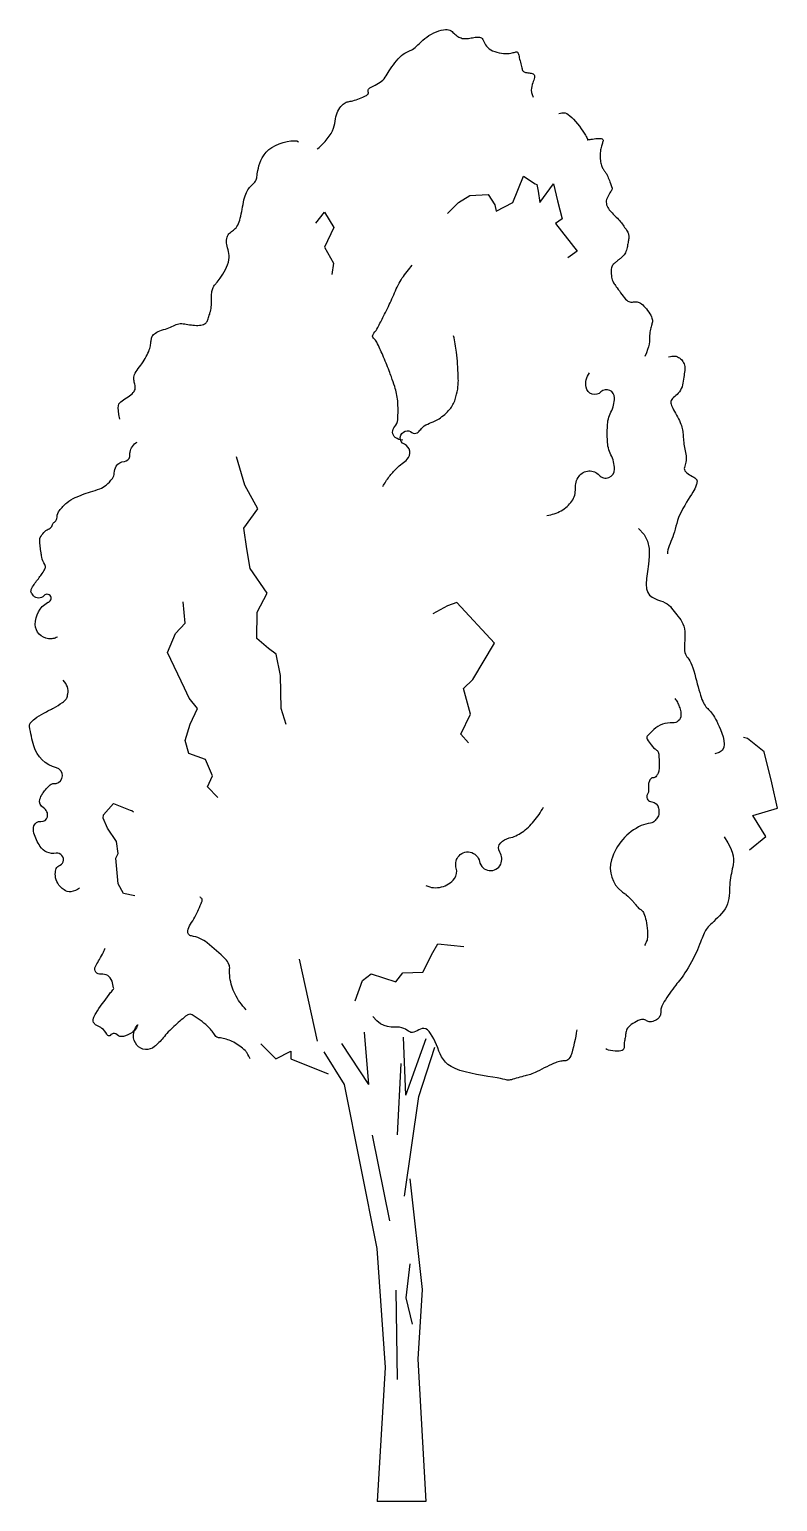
# Model space of a CAD drawing. Header units: metres. Extents: x -3.2 to 3.7, y 0 to 13.5.
import ezdxf

# ---------------------------------------------------------------- set-up
doc = ezdxf.new("R2010")
doc.units = ezdxf.units.M
doc.header["$LTSCALE"] = 0.2

msp = doc.modelspace()

# ---------------------------------------------------------------- linework, layer by layer
for p, q in [((-0.078, 3.821), (-0.325, 4.198)), ((-0.078, 3.821), (-0.118, 4.301)), ((0.263, 3.725), (0.24, 4.255)), ((0.263, 3.725), (0.447, 4.244)), ((0.381, 3.711), (0.528, 4.163)), ((-0.048, 3.356), (0.113, 2.572)), ((0.297, 2.179), (0.263, 1.868)), ((0.171, 1.937), (0.182, 1.119)), ((0.263, 1.868), (0.321, 1.626)), ((0.445, 0), (0, 0))]:
    msp.add_line(p, q)
for points in [[(-0.55, 12.392), (-0.544, 12.397), (-0.533, 12.407), (-0.517, 12.422), (-0.499, 12.441), (-0.479, 12.463), (-0.459, 12.486), (-0.44, 12.511), (-0.423, 12.536), (-0.411, 12.56), (-0.402, 12.583), (-0.395, 12.606), (-0.39, 12.627), (-0.386, 12.648), (-0.383, 12.668), (-0.38, 12.687), (-0.375, 12.706), (-0.369, 12.723), (-0.362, 12.74), (-0.353, 12.755), (-0.344, 12.769), (-0.334, 12.782), (-0.324, 12.793), (-0.314, 12.803), (-0.304, 12.81), (-0.294, 12.816), (-0.285, 12.821), (-0.276, 12.824), (-0.267, 12.826), (-0.257, 12.828), (-0.247, 12.83), (-0.235, 12.832), (-0.223, 12.835), (-0.209, 12.839), (-0.194, 12.844), (-0.179, 12.85), (-0.163, 12.856), (-0.148, 12.862), (-0.133, 12.868), (-0.12, 12.874), (-0.109, 12.879), (-0.1, 12.884), (-0.093, 12.889), (-0.088, 12.893), (-0.084, 12.896), (-0.082, 12.9), (-0.081, 12.903), (-0.08, 12.907), (-0.081, 12.911), (-0.082, 12.915), (-0.082, 12.92), (-0.083, 12.924), (-0.083, 12.93), (-0.082, 12.935), (-0.079, 12.941), (-0.074, 12.946), (-0.067, 12.952), (-0.057, 12.958), (-0.045, 12.965), (-0.032, 12.971), (-0.018, 12.979), (-0.003, 12.986), (0.012, 12.995), (0.027, 13.004), (0.04, 13.014), (0.052, 13.025), (0.063, 13.037), (0.072, 13.05), (0.081, 13.063), (0.09, 13.078), (0.1, 13.094), (0.11, 13.11), (0.121, 13.128), (0.134, 13.146), (0.148, 13.164), (0.162, 13.183), (0.177, 13.201), (0.193, 13.218), (0.208, 13.234), (0.223, 13.249), (0.238, 13.261), (0.252, 13.27), (0.265, 13.278), (0.277, 13.284), (0.289, 13.29), (0.301, 13.295), (0.312, 13.3), (0.323, 13.306), (0.335, 13.314), (0.347, 13.323), (0.359, 13.334), (0.372, 13.347), (0.386, 13.361), (0.401, 13.375), (0.417, 13.389), (0.435, 13.404), (0.454, 13.418), (0.474, 13.432), (0.496, 13.444), (0.519, 13.456), (0.542, 13.466), (0.564, 13.475), (0.586, 13.482), (0.606, 13.486), (0.624, 13.488), (0.64, 13.488), (0.654, 13.486), (0.665, 13.481), (0.676, 13.476), (0.685, 13.469), (0.694, 13.461), (0.702, 13.453), (0.711, 13.445), (0.719, 13.438), (0.728, 13.431), (0.738, 13.424), (0.747, 13.419), (0.758, 13.414), (0.768, 13.41), (0.779, 13.406), (0.79, 13.404), (0.802, 13.404), (0.813, 13.404), (0.825, 13.405), (0.837, 13.406), (0.849, 13.408), (0.862, 13.41), (0.873, 13.413), (0.885, 13.415), (0.897, 13.417), (0.908, 13.419), (0.918, 13.419), (0.928, 13.419), (0.938, 13.418), (0.947, 13.415), (0.955, 13.41), (0.962, 13.404), (0.968, 13.395), (0.974, 13.385), (0.98, 13.373), (0.986, 13.361), (0.993, 13.348), (1.002, 13.335), (1.012, 13.323), (1.025, 13.311), (1.04, 13.301), (1.057, 13.292), (1.076, 13.285), (1.096, 13.279), (1.117, 13.274), (1.138, 13.27), (1.158, 13.268), (1.176, 13.267), (1.194, 13.267), (1.209, 13.269), (1.223, 13.271), (1.236, 13.273), (1.247, 13.276), (1.256, 13.278), (1.264, 13.281), (1.271, 13.282), (1.276, 13.283), (1.28, 13.283), (1.284, 13.281), (1.287, 13.278), (1.289, 13.274), (1.291, 13.268), (1.293, 13.261), (1.296, 13.252), (1.299, 13.241), (1.302, 13.229), (1.305, 13.216), (1.309, 13.202), (1.312, 13.188), (1.316, 13.174), (1.319, 13.161), (1.322, 13.149), (1.325, 13.138), (1.327, 13.128), (1.329, 13.12), (1.332, 13.113), (1.335, 13.108), (1.34, 13.103), (1.345, 13.099), (1.352, 13.096), (1.36, 13.094), (1.37, 13.093), (1.38, 13.092), (1.391, 13.091), (1.402, 13.089), (1.412, 13.088), (1.421, 13.085), (1.428, 13.082), (1.434, 13.077), (1.438, 13.071), (1.44, 13.065), (1.441, 13.056), (1.44, 13.047), (1.438, 13.037), (1.435, 13.025), (1.43, 13.012), (1.425, 12.998), (1.42, 12.983), (1.416, 12.967), (1.413, 12.95), (1.412, 12.932), (1.414, 12.912), (1.419, 12.891), (1.429, 12.869)], [(1.665, 12.717), (1.679, 12.722), (1.693, 12.725), (1.707, 12.725), (1.721, 12.723), (1.736, 12.718), (1.75, 12.709), (1.766, 12.698), (1.782, 12.683), (1.799, 12.665), (1.817, 12.645), (1.834, 12.623), (1.852, 12.601), (1.868, 12.579), (1.883, 12.557), (1.896, 12.538), (1.907, 12.521), (1.916, 12.508), (1.921, 12.498), (1.925, 12.49), (1.927, 12.485), (1.928, 12.482), (1.927, 12.48), (1.927, 12.479), (1.926, 12.478), (1.925, 12.478), (1.925, 12.478), (1.925, 12.478), (1.927, 12.478), (1.93, 12.479), (1.934, 12.479), (1.941, 12.48), (1.95, 12.481), (1.961, 12.483), (1.974, 12.484), (1.988, 12.486), (2.002, 12.488), (2.017, 12.489), (2.03, 12.489), (2.042, 12.489), (2.053, 12.488), (2.06, 12.486), (2.065, 12.483), (2.068, 12.479), (2.069, 12.474), (2.069, 12.468), (2.068, 12.462), (2.065, 12.454), (2.063, 12.446), (2.06, 12.437), (2.057, 12.428), (2.054, 12.418), (2.052, 12.407), (2.049, 12.396), (2.047, 12.384), (2.045, 12.371), (2.044, 12.358), (2.043, 12.344), (2.043, 12.331), (2.043, 12.317), (2.044, 12.303), (2.045, 12.289), (2.046, 12.276), (2.049, 12.264), (2.051, 12.253), (2.054, 12.242), (2.058, 12.233), (2.061, 12.225), (2.065, 12.218), (2.069, 12.211), (2.073, 12.205), (2.076, 12.2), (2.08, 12.195), (2.083, 12.191), (2.086, 12.187), (2.089, 12.183), (2.092, 12.179), (2.096, 12.174), (2.099, 12.168), (2.103, 12.161), (2.107, 12.152), (2.112, 12.141), (2.117, 12.13), (2.122, 12.117), (2.127, 12.104), (2.132, 12.091), (2.137, 12.078), (2.142, 12.067), (2.145, 12.057), (2.148, 12.048), (2.151, 12.041), (2.152, 12.036), (2.152, 12.031), (2.152, 12.026), (2.15, 12.02), (2.147, 12.015), (2.143, 12.008), (2.138, 11.999), (2.131, 11.99), (2.125, 11.979), (2.118, 11.967), (2.112, 11.955), (2.106, 11.942), (2.102, 11.93), (2.099, 11.917), (2.098, 11.905), (2.1, 11.893), (2.102, 11.881), (2.107, 11.869), (2.112, 11.858), (2.119, 11.847), (2.126, 11.837), (2.134, 11.827), (2.143, 11.817), (2.152, 11.807), (2.162, 11.797), (2.171, 11.787), (2.181, 11.778), (2.191, 11.768), (2.201, 11.758), (2.21, 11.748), (2.219, 11.738), (2.228, 11.727), (2.237, 11.717), (2.245, 11.706), (2.253, 11.696), (2.26, 11.685), (2.267, 11.675), (2.274, 11.666), (2.28, 11.657), (2.285, 11.648), (2.29, 11.639), (2.295, 11.631), (2.298, 11.623), (2.301, 11.615), (2.304, 11.608), (2.305, 11.601), (2.306, 11.594), (2.306, 11.587), (2.306, 11.579), (2.305, 11.572), (2.303, 11.564), (2.302, 11.555), (2.3, 11.546), (2.298, 11.536), (2.296, 11.525), (2.294, 11.514), (2.292, 11.501), (2.29, 11.489), (2.287, 11.477), (2.283, 11.465), (2.279, 11.453), (2.275, 11.442), (2.269, 11.432), (2.263, 11.424), (2.256, 11.416), (2.249, 11.408), (2.242, 11.402), (2.235, 11.396), (2.229, 11.391), (2.223, 11.386), (2.217, 11.381), (2.212, 11.377), (2.208, 11.373), (2.203, 11.37), (2.199, 11.366), (2.195, 11.362), (2.19, 11.359), (2.186, 11.355), (2.18, 11.351), (2.175, 11.347), (2.169, 11.342), (2.163, 11.337), (2.158, 11.33), (2.153, 11.323), (2.149, 11.314), (2.146, 11.303), (2.144, 11.291), (2.143, 11.277), (2.143, 11.263), (2.144, 11.248), (2.146, 11.233), (2.148, 11.219), (2.151, 11.206), (2.154, 11.194), (2.158, 11.183), (2.162, 11.174), (2.166, 11.166), (2.171, 11.158), (2.177, 11.15), (2.184, 11.141), (2.191, 11.131), (2.2, 11.12), (2.209, 11.107), (2.219, 11.092), (2.23, 11.076), (2.241, 11.06), (2.253, 11.045), (2.264, 11.031), (2.275, 11.018), (2.286, 11.008), (2.296, 11), (2.305, 10.995), (2.314, 10.992), (2.323, 10.99), (2.332, 10.99), (2.34, 10.991), (2.348, 10.992), (2.357, 10.993), (2.365, 10.993), (2.374, 10.993), (2.383, 10.992), (2.392, 10.989), (2.401, 10.986), (2.411, 10.981), (2.422, 10.974), (2.433, 10.965), (2.444, 10.954), (2.455, 10.941), (2.467, 10.927), (2.478, 10.912), (2.488, 10.897), (2.498, 10.883), (2.506, 10.869), (2.512, 10.856), (2.517, 10.844), (2.52, 10.834), (2.522, 10.825), (2.522, 10.816), (2.521, 10.808), (2.52, 10.801), (2.517, 10.792), (2.515, 10.784), (2.512, 10.775), (2.509, 10.764), (2.506, 10.753), (2.503, 10.741), (2.501, 10.728), (2.498, 10.715), (2.497, 10.7), (2.496, 10.684), (2.495, 10.667), (2.495, 10.648), (2.494, 10.628), (2.491, 10.606), (2.486, 10.581), (2.478, 10.555), (2.467, 10.525), (2.451, 10.492)], [(-2.358, 9.917), (-2.367, 9.96), (-2.372, 9.995), (-2.374, 10.021), (-2.372, 10.041), (-2.367, 10.057), (-2.36, 10.068), (-2.35, 10.077), (-2.339, 10.086), (-2.326, 10.094), (-2.313, 10.103), (-2.299, 10.113), (-2.284, 10.122), (-2.27, 10.132), (-2.257, 10.141), (-2.246, 10.151), (-2.236, 10.161), (-2.229, 10.17), (-2.224, 10.18), (-2.22, 10.189), (-2.219, 10.199), (-2.218, 10.208), (-2.219, 10.218), (-2.22, 10.227), (-2.222, 10.237), (-2.225, 10.247), (-2.227, 10.258), (-2.229, 10.268), (-2.231, 10.279), (-2.231, 10.291), (-2.23, 10.302), (-2.228, 10.314), (-2.224, 10.327), (-2.218, 10.34), (-2.21, 10.353), (-2.201, 10.367), (-2.191, 10.381), (-2.18, 10.396), (-2.168, 10.411), (-2.157, 10.426), (-2.146, 10.442), (-2.135, 10.458), (-2.126, 10.474), (-2.117, 10.491), (-2.109, 10.507), (-2.102, 10.523), (-2.095, 10.538), (-2.09, 10.553), (-2.085, 10.566), (-2.082, 10.578), (-2.079, 10.59), (-2.077, 10.6), (-2.076, 10.61), (-2.075, 10.619), (-2.074, 10.627), (-2.073, 10.636), (-2.072, 10.644), (-2.07, 10.652), (-2.069, 10.661), (-2.066, 10.669), (-2.062, 10.677), (-2.057, 10.685), (-2.051, 10.693), (-2.043, 10.7), (-2.033, 10.707), (-2.021, 10.714), (-2.007, 10.72), (-1.992, 10.726), (-1.976, 10.732), (-1.959, 10.738), (-1.942, 10.743), (-1.926, 10.749), (-1.91, 10.755), (-1.895, 10.761), (-1.882, 10.767), (-1.868, 10.773), (-1.856, 10.779), (-1.843, 10.784), (-1.831, 10.788), (-1.818, 10.791), (-1.806, 10.793), (-1.792, 10.793), (-1.778, 10.792), (-1.764, 10.791), (-1.75, 10.788), (-1.735, 10.786), (-1.72, 10.783), (-1.704, 10.781), (-1.689, 10.779), (-1.674, 10.778), (-1.658, 10.777), (-1.643, 10.777), (-1.629, 10.778), (-1.616, 10.78), (-1.604, 10.783), (-1.593, 10.786), (-1.583, 10.79), (-1.575, 10.795), (-1.569, 10.8), (-1.564, 10.806), (-1.56, 10.813), (-1.557, 10.821), (-1.554, 10.829), (-1.551, 10.838), (-1.548, 10.848), (-1.544, 10.858), (-1.54, 10.869), (-1.536, 10.88), (-1.533, 10.893), (-1.529, 10.905), (-1.526, 10.919), (-1.523, 10.933), (-1.521, 10.947), (-1.519, 10.962), (-1.518, 10.977), (-1.518, 10.992), (-1.518, 11.007), (-1.518, 11.022), (-1.518, 11.037), (-1.518, 11.051), (-1.518, 11.064), (-1.517, 11.076), (-1.516, 11.087), (-1.514, 11.097), (-1.511, 11.106), (-1.508, 11.115), (-1.505, 11.123), (-1.501, 11.13), (-1.497, 11.137), (-1.492, 11.144), (-1.487, 11.15), (-1.481, 11.157), (-1.475, 11.165), (-1.467, 11.174), (-1.459, 11.184), (-1.45, 11.196), (-1.44, 11.21), (-1.428, 11.227), (-1.416, 11.246), (-1.404, 11.267), (-1.392, 11.288), (-1.381, 11.311), (-1.372, 11.333), (-1.364, 11.356), (-1.36, 11.377), (-1.357, 11.398), (-1.358, 11.417), (-1.36, 11.436), (-1.364, 11.453), (-1.368, 11.47), (-1.373, 11.486), (-1.377, 11.502), (-1.38, 11.517), (-1.382, 11.531), (-1.383, 11.546), (-1.382, 11.559), (-1.38, 11.572), (-1.376, 11.584), (-1.372, 11.595), (-1.366, 11.606), (-1.36, 11.615), (-1.353, 11.622), (-1.345, 11.629), (-1.337, 11.636), (-1.328, 11.642), (-1.319, 11.648), (-1.311, 11.655), (-1.302, 11.663), (-1.294, 11.672), (-1.286, 11.683), (-1.279, 11.695), (-1.273, 11.709), (-1.267, 11.725), (-1.261, 11.741), (-1.256, 11.759), (-1.251, 11.778), (-1.246, 11.798), (-1.242, 11.819), (-1.238, 11.84), (-1.234, 11.862), (-1.23, 11.884), (-1.226, 11.906), (-1.222, 11.926), (-1.217, 11.946), (-1.212, 11.964), (-1.206, 11.98), (-1.199, 11.995), (-1.192, 12.008), (-1.185, 12.02), (-1.177, 12.031), (-1.17, 12.04), (-1.162, 12.049), (-1.154, 12.057), (-1.147, 12.064), (-1.14, 12.071), (-1.133, 12.077), (-1.127, 12.084), (-1.121, 12.09), (-1.116, 12.097), (-1.112, 12.104), (-1.109, 12.111), (-1.106, 12.119), (-1.104, 12.129), (-1.103, 12.139), (-1.102, 12.151), (-1.1, 12.164), (-1.098, 12.18), (-1.094, 12.197), (-1.09, 12.217), (-1.084, 12.239), (-1.076, 12.263), (-1.066, 12.288), (-1.054, 12.313), (-1.038, 12.339), (-1.018, 12.363), (-0.995, 12.387), (-0.967, 12.408), (-0.934, 12.426), (-0.899, 12.441), (-0.862, 12.453), (-0.826, 12.462), (-0.792, 12.468), (-0.762, 12.469), (-0.738, 12.467), (-0.721, 12.46)], [(2.669, 10.49), (2.686, 10.492), (2.701, 10.494), (2.713, 10.495), (2.723, 10.496), (2.731, 10.495), (2.739, 10.494), (2.746, 10.492), (2.753, 10.488), (2.761, 10.484), (2.77, 10.478), (2.778, 10.471), (2.787, 10.463), (2.795, 10.454), (2.802, 10.445), (2.808, 10.435), (2.813, 10.424), (2.816, 10.413), (2.818, 10.401), (2.819, 10.389), (2.819, 10.377), (2.818, 10.363), (2.816, 10.349), (2.814, 10.334), (2.812, 10.318), (2.81, 10.301), (2.808, 10.284), (2.805, 10.266), (2.802, 10.248), (2.798, 10.231), (2.793, 10.214), (2.786, 10.198), (2.779, 10.182), (2.77, 10.169), (2.759, 10.156), (2.748, 10.145), (2.737, 10.134), (2.726, 10.124), (2.716, 10.115), (2.707, 10.107), (2.7, 10.098), (2.694, 10.09), (2.691, 10.082), (2.69, 10.073), (2.691, 10.064), (2.693, 10.054), (2.697, 10.044), (2.702, 10.032), (2.708, 10.019), (2.716, 10.004), (2.725, 9.989), (2.734, 9.972), (2.743, 9.955), (2.752, 9.938), (2.761, 9.921), (2.77, 9.904), (2.777, 9.888), (2.783, 9.873), (2.788, 9.859), (2.792, 9.845), (2.795, 9.832), (2.798, 9.819), (2.8, 9.806), (2.801, 9.793), (2.803, 9.78), (2.804, 9.766), (2.805, 9.751), (2.806, 9.736), (2.808, 9.721), (2.809, 9.705), (2.811, 9.689), (2.813, 9.674), (2.816, 9.658), (2.819, 9.642), (2.822, 9.626), (2.825, 9.611), (2.827, 9.596), (2.83, 9.581), (2.831, 9.566), (2.831, 9.552), (2.83, 9.538), (2.828, 9.525), (2.825, 9.512), (2.821, 9.5), (2.818, 9.488), (2.815, 9.476), (2.814, 9.465), (2.816, 9.455), (2.82, 9.445), (2.827, 9.435), (2.837, 9.426), (2.849, 9.417), (2.862, 9.408), (2.875, 9.4), (2.888, 9.393), (2.9, 9.386), (2.91, 9.379), (2.918, 9.373), (2.924, 9.367), (2.928, 9.361), (2.93, 9.356), (2.931, 9.351), (2.931, 9.345), (2.93, 9.34), (2.929, 9.334), (2.928, 9.328), (2.926, 9.321), (2.924, 9.313), (2.92, 9.304), (2.916, 9.293), (2.91, 9.28), (2.902, 9.265), (2.892, 9.248), (2.879, 9.228), (2.865, 9.206), (2.85, 9.181), (2.834, 9.156), (2.818, 9.128), (2.802, 9.1), (2.787, 9.072), (2.774, 9.044), (2.762, 9.016), (2.752, 8.989), (2.744, 8.962), (2.736, 8.936), (2.729, 8.911), (2.723, 8.886), (2.716, 8.862), (2.708, 8.839), (2.7, 8.818), (2.692, 8.797), (2.683, 8.777), (2.675, 8.757), (2.669, 8.738), (2.664, 8.72), (2.661, 8.701), (2.661, 8.683)], [(2.395, 8.917), (2.446, 8.862), (2.477, 8.799), (2.491, 8.731), (2.493, 8.66), (2.487, 8.589), (2.477, 8.521), (2.468, 8.459), (2.463, 8.405), (2.467, 8.363), (2.479, 8.33), (2.496, 8.305), (2.518, 8.286), (2.543, 8.273), (2.569, 8.263), (2.595, 8.254), (2.618, 8.246), (2.639, 8.236), (2.657, 8.225), (2.672, 8.213), (2.686, 8.2), (2.698, 8.186), (2.71, 8.171), (2.721, 8.156), (2.732, 8.141), (2.744, 8.126), (2.756, 8.111), (2.769, 8.095), (2.781, 8.078), (2.792, 8.06), (2.801, 8.041), (2.809, 8.02), (2.815, 7.997), (2.818, 7.972), (2.82, 7.945), (2.82, 7.918), (2.819, 7.89), (2.817, 7.864), (2.816, 7.838), (2.816, 7.815), (2.817, 7.795), (2.82, 7.779), (2.825, 7.765), (2.831, 7.753), (2.838, 7.741), (2.847, 7.73), (2.855, 7.717), (2.865, 7.703), (2.874, 7.685), (2.883, 7.664), (2.892, 7.639), (2.901, 7.611), (2.909, 7.582), (2.917, 7.552), (2.925, 7.522), (2.933, 7.492), (2.941, 7.464), (2.948, 7.437), (2.955, 7.412), (2.962, 7.39), (2.969, 7.369), (2.976, 7.35), (2.983, 7.333), (2.99, 7.318), (2.997, 7.305), (3.005, 7.293), (3.012, 7.283), (3.021, 7.273), (3.029, 7.265), (3.037, 7.256), (3.046, 7.247), (3.055, 7.238), (3.064, 7.227), (3.073, 7.216), (3.082, 7.202), (3.091, 7.187), (3.101, 7.17), (3.111, 7.15), (3.122, 7.127), (3.133, 7.102), (3.146, 7.073), (3.158, 7.041), (3.169, 7.007), (3.177, 6.972), (3.18, 6.939), (3.175, 6.909), (3.16, 6.883), (3.134, 6.863), (3.094, 6.851)], [(3.18, 6.092), (3.213, 6.037), (3.236, 5.99), (3.252, 5.95), (3.261, 5.916), (3.265, 5.886), (3.265, 5.861), (3.262, 5.838), (3.258, 5.817), (3.254, 5.796), (3.25, 5.776), (3.245, 5.756), (3.241, 5.736), (3.238, 5.715), (3.235, 5.694), (3.232, 5.673), (3.23, 5.65), (3.229, 5.627), (3.228, 5.603), (3.227, 5.578), (3.225, 5.552), (3.222, 5.527), (3.217, 5.502), (3.21, 5.477), (3.2, 5.453), (3.188, 5.43), (3.173, 5.408), (3.156, 5.387), (3.138, 5.367), (3.119, 5.349), (3.101, 5.332), (3.084, 5.316), (3.068, 5.301), (3.054, 5.288), (3.042, 5.276), (3.032, 5.265), (3.023, 5.254), (3.015, 5.243), (3.008, 5.232), (3.002, 5.22), (2.995, 5.208), (2.989, 5.194), (2.983, 5.178), (2.977, 5.162), (2.97, 5.144), (2.963, 5.124), (2.954, 5.103), (2.945, 5.08), (2.934, 5.055), (2.922, 5.029), (2.908, 5.001), (2.894, 4.973), (2.879, 4.945), (2.864, 4.918), (2.849, 4.891), (2.834, 4.866), (2.82, 4.844), (2.807, 4.823), (2.795, 4.806), (2.782, 4.79), (2.771, 4.775), (2.759, 4.76), (2.747, 4.746), (2.735, 4.73), (2.722, 4.714), (2.708, 4.696), (2.694, 4.677), (2.68, 4.657), (2.666, 4.637), (2.653, 4.617), (2.641, 4.598), (2.63, 4.581), (2.621, 4.565), (2.614, 4.551), (2.608, 4.54), (2.605, 4.53), (2.602, 4.521), (2.6, 4.513), (2.599, 4.506), (2.599, 4.499), (2.599, 4.492), (2.598, 4.484), (2.598, 4.476), (2.596, 4.468), (2.595, 4.46), (2.592, 4.452), (2.588, 4.444), (2.583, 4.436), (2.576, 4.428), (2.568, 4.421), (2.558, 4.414), (2.548, 4.409), (2.537, 4.404), (2.525, 4.4), (2.514, 4.397), (2.503, 4.396), (2.493, 4.396), (2.484, 4.399), (2.476, 4.402), (2.469, 4.406), (2.461, 4.41), (2.453, 4.414), (2.444, 4.416), (2.433, 4.417), (2.421, 4.416), (2.408, 4.413), (2.392, 4.407), (2.376, 4.399), (2.36, 4.39), (2.343, 4.38), (2.328, 4.37), (2.315, 4.359), (2.303, 4.348), (2.294, 4.337), (2.288, 4.327), (2.283, 4.318), (2.28, 4.308), (2.278, 4.299), (2.277, 4.29), (2.276, 4.28), (2.275, 4.27), (2.274, 4.26), (2.272, 4.25), (2.27, 4.239), (2.268, 4.228), (2.266, 4.217), (2.264, 4.207), (2.263, 4.196), (2.262, 4.186), (2.262, 4.176), (2.263, 4.167), (2.262, 4.158), (2.261, 4.151), (2.258, 4.144), (2.253, 4.138), (2.245, 4.133), (2.233, 4.129), (2.218, 4.127), (2.199, 4.127), (2.179, 4.127), (2.158, 4.129), (2.138, 4.132), (2.12, 4.137), (2.105, 4.142), (2.094, 4.149)], [(1.828, 4.321), (1.827, 4.311), (1.824, 4.291), (1.819, 4.265), (1.813, 4.234), (1.806, 4.201), (1.799, 4.167), (1.79, 4.135), (1.782, 4.108), (1.773, 4.085), (1.764, 4.068), (1.755, 4.056), (1.745, 4.048), (1.736, 4.042), (1.727, 4.039), (1.718, 4.038), (1.709, 4.037), (1.7, 4.037), (1.691, 4.036), (1.681, 4.035), (1.671, 4.033), (1.659, 4.03), (1.647, 4.027), (1.632, 4.021), (1.615, 4.014), (1.596, 4.006), (1.576, 3.995), (1.554, 3.984), (1.531, 3.973), (1.509, 3.961), (1.487, 3.95), (1.466, 3.94), (1.448, 3.931), (1.431, 3.924), (1.416, 3.918), (1.403, 3.913), (1.391, 3.91), (1.379, 3.907), (1.366, 3.904), (1.354, 3.901), (1.34, 3.897), (1.325, 3.893), (1.308, 3.888), (1.291, 3.883), (1.274, 3.878), (1.258, 3.873), (1.243, 3.869), (1.229, 3.865), (1.217, 3.863), (1.208, 3.861), (1.2, 3.861), (1.192, 3.862), (1.182, 3.864), (1.17, 3.867), (1.152, 3.871), (1.129, 3.876), (1.098, 3.882), (1.059, 3.888), (1.014, 3.895), (0.963, 3.904), (0.91, 3.913), (0.857, 3.925), (0.805, 3.937), (0.756, 3.951), (0.713, 3.968), (0.677, 3.986), (0.648, 4.006), (0.625, 4.027), (0.606, 4.051), (0.59, 4.075), (0.577, 4.101), (0.565, 4.128), (0.554, 4.156), (0.542, 4.184), (0.53, 4.213), (0.517, 4.24), (0.503, 4.265), (0.489, 4.288), (0.475, 4.307), (0.46, 4.322), (0.444, 4.331), (0.428, 4.335), (0.413, 4.334), (0.397, 4.329), (0.381, 4.322), (0.365, 4.314), (0.35, 4.306), (0.336, 4.3), (0.322, 4.297), (0.309, 4.298), (0.297, 4.303), (0.285, 4.31), (0.272, 4.318), (0.258, 4.327), (0.242, 4.335), (0.224, 4.342), (0.204, 4.346), (0.18, 4.347), (0.154, 4.347), (0.126, 4.348), (0.095, 4.352), (0.063, 4.362), (0.029, 4.378), (-0.005, 4.405), (-0.04, 4.444)]]:
    msp.add_lwpolyline(points)
at = {"flags": 128}
for points in [[(0.644, 11.801), (0.745, 11.904), (0.848, 11.968), (1.016, 11.977), (1.079, 11.881), (1.089, 11.824), (1.242, 11.904), (1.339, 12.145), (1.446, 12.073), (1.462, 12.067), (1.476, 12.007), (1.489, 11.903), (1.616, 12.073), (1.652, 11.917), (1.694, 11.753), (1.635, 11.711), (1.832, 11.457), (1.748, 11.397)], [(-0.563, 11.712), (-0.483, 11.813), (-0.399, 11.674), (-0.485, 11.495), (-0.402, 11.346), (-0.416, 11.243)], [(-0.835, 7.119), (-0.882, 7.265), (-0.886, 7.568), (-0.928, 7.764), (-0.997, 7.815), (-1.103, 7.909), (-1.102, 8.15), (-1.009, 8.323), (-1.166, 8.548), (-1.194, 8.729), (-1.223, 8.92), (-1.094, 9.095), (-1.213, 9.313), (-1.289, 9.573)], [(-1.461, 6.451), (-1.557, 6.549), (-1.509, 6.648), (-1.573, 6.798), (-1.726, 6.854), (-1.76, 6.973), (-1.715, 7.123), (-1.647, 7.265), (-1.723, 7.362), (-1.766, 7.453), (-1.922, 7.781), (-1.85, 7.955), (-1.76, 8.048), (-1.779, 8.243)], [(0.835, 6.952), (0.766, 7.032), (0.853, 7.215), (0.789, 7.451), (0.876, 7.531), (1.075, 7.865), (0.73, 8.238), (0.643, 8.206), (0.509, 8.135)], [(3.411, 5.971), (3.562, 6.095), (3.443, 6.285), (3.669, 6.353), (3.616, 6.585), (3.546, 6.869), (3.393, 6.992), (3.356, 7.002)], [(-2.221, 5.549), (-2.326, 5.57), (-2.376, 5.66), (-2.396, 5.894), (-2.374, 5.937), (-2.391, 6.047), (-2.473, 6.17), (-2.511, 6.262), (-2.509, 6.292), (-2.417, 6.396), (-2.265, 6.334), (-2.249, 6.332), (-2.235, 6.319)], [(-0.203, 4.589), (-0.136, 4.773), (-0.057, 4.835), (0.169, 4.763), (0.233, 4.843), (0.417, 4.85), (0.509, 5.032), (0.556, 5.111), (0.793, 5.087)], [(-0.549, 4.218), (-0.712, 4.969)], [(-1.067, 4.195), (-0.93, 4.058), (-0.793, 4.127), (-0.793, 4.058), (-0.449, 3.92)], [(-0.491, 4.121), (-0.303, 3.821), (-0.003, 2.319), (0.072, 1.229), (0, 0)], [(0.185, 3.361), (0.218, 4.013)], [(0.25, 2.798), (0.381, 3.711)], [(0.298, 2.957), (0.411, 1.943), (0.373, 1.304), (0.445, 0)]]:
    msp.add_lwpolyline(points, dxfattribs=at)
for points in [[(0.235, 9.726, -0.158777), (0.165, 9.75, -0.233308), (0.141, 9.797, -0.182007), (0.161, 9.85, 0.155816), (0.187, 9.912, 0.045058), (0.187, 10.085, 0.058787), (0.16, 10.216, 0.004222), (0.129, 10.304, 0.006596), (0.109, 10.36, 0.009627), (0.05, 10.503, 0.01133), (-0.004, 10.623, 0.125022), (-0.034, 10.659, -0.287204), (-0.043, 10.679, -0.13455), (-0.031, 10.704, 0.057474), (0.005, 10.757, 0.001656), (0.058, 10.861, 0.0025), (0.093, 10.931, 0.011837), (0.127, 11.003, -0.006032), (0.191, 11.146, -0.046726), (0.229, 11.211, -0.023647), (0.321, 11.328)], [(0.05, 9.3, -0.032546), (0.11, 9.391, -0.03526), (0.176, 9.466, -0.036525), (0.228, 9.51, 0.039269), (0.275, 9.551, 0.524816), (0.249, 9.687, -0.70157), (0.257, 9.808, -0.246052), (0.318, 9.796, 0.330237), (0.365, 9.793, 0.082831), (0.398, 9.824, -0.081275), (0.431, 9.855, -0.066365), (0.495, 9.887, 0.059917), (0.566, 9.922, 0.076229), (0.665, 10.008, 0.097021), (0.714, 10.098, 0.037062), (0.737, 10.193, 0.045363), (0.743, 10.273, 0.006717), (0.742, 10.312, 0.002377), (0.736, 10.423, 0.020071), (0.725, 10.531, 0.014267), (0.7, 10.682)], [(1.555, 9.036, 0.101914), (1.686, 9.079, 0.107951), (1.783, 9.167, 0.172666), (1.816, 9.281, -0.173792), (1.849, 9.395, -0.48034), (2.033, 9.404, 0.699728), (2.175, 9.46, 0.110664), (2.142, 9.591, -0.110605), (2.109, 9.721, -0.006472), (2.108, 9.787, -0.006512), (2.109, 9.852, -0.111285), (2.142, 9.983, 0.11249), (2.175, 10.112, 0.670162), (2.05, 10.167, -0.598076), (1.914, 10.21, -0.107528), (1.916, 10.279, -0.106959), (1.946, 10.341)], [(-2.932, 7.92, -0.061597), (-2.973, 7.907, -0.068549), (-3.012, 7.905, -0.377768), (-3.134, 8.036, -0.275847), (-3.022, 8.237, -0.028717), (-3.01, 8.242, 0.055672), (-3.004, 8.246, 1.128102), (-3.055, 8.3, -0.467669), (-3.15, 8.3, -0.043926), (-3.173, 8.333, -0.178724), (-3.174, 8.342, -0.071298), (-3.165, 8.369, -0.036842), (-3.137, 8.415, -0.009471), (-3.106, 8.456, 0.010169), (-3.078, 8.494, 0.016396), (-3.049, 8.538, 0.058895), (-3.043, 8.551, 0.22909), (-3.047, 8.585, -0.102618), (-3.074, 8.654, -0.001984), (-3.081, 8.694, -0.00284), (-3.086, 8.722, -0.015692), (-3.092, 8.778, -0.026096), (-3.094, 8.812, -0.123566), (-3.088, 8.834, -0.050335), (-3.057, 8.879, -0.123683), (-3.015, 8.909, 0.160012), (-2.983, 8.935, 0.092044), (-2.976, 8.953, -0.133826), (-2.97, 8.965, -0.078666), (-2.964, 8.97, 0.049691), (-2.954, 8.977, 0.207036), (-2.934, 9.021, -0.156565), (-2.913, 9.081, -0.059527), (-2.844, 9.152, -0.066018), (-2.768, 9.199, -0.00394), (-2.735, 9.213, -0.004619), (-2.707, 9.225, -0.031042), (-2.627, 9.252, 0.02906), (-2.542, 9.28, 0.07887), (-2.486, 9.313, 0.0611), (-2.428, 9.374, 0.147905), (-2.41, 9.424, -0.120561), (-2.392, 9.486, -0.254022), (-2.318, 9.531, 0.34235), (-2.268, 9.575, 0.082724), (-2.267, 9.594, -0.071752), (-2.266, 9.616, -0.11979), (-2.244, 9.668, -0.113391), (-2.199, 9.707)], [(-2.73, 5.619, -0.13726), (-2.808, 5.588, -0.181103), (-2.871, 5.604, -0.101937), (-2.929, 5.665, -0.1217), (-2.95, 5.732, -0.031179), (-2.95, 5.764, -0.041415), (-2.947, 5.788, -0.247446), (-2.917, 5.824, 0.211909), (-2.88, 5.862, 0.57629), (-2.944, 5.94, -0.298213), (-3.091, 6.005, -0.072479), (-3.146, 6.125, -0.144881), (-3.146, 6.191, -0.371124), (-3.083, 6.232, 0.387334), (-3.023, 6.273, 0.34255), (-3.06, 6.356, -0.37139), (-3.092, 6.436, -0.006859), (-3.083, 6.46, -0.038546), (-3.081, 6.464, -0.020688), (-3.072, 6.479, -0.008761), (-3.05, 6.511, -0.042179), (-3.011, 6.554, -0.0657), (-2.981, 6.577, -0.183427), (-2.967, 6.579, 0.107566), (-2.944, 6.579, 0.792646), (-2.941, 6.723, -0.263682), (-3.147, 6.923, -0.032113), (-3.187, 7.102, -0.209176), (-3.18, 7.131, -0.06387), (-3.138, 7.172, -0.039172), (-3.057, 7.224, -0.009014), (-3.007, 7.25, 0.010983), (-2.966, 7.271, 0.028574), (-2.885, 7.322, 0.061489), (-2.852, 7.352, 0.098913), (-2.846, 7.362, 0.028984), (-2.836, 7.4, 0.13267), (-2.84, 7.464, 0.117747), (-2.878, 7.525)], [(2.727, 7.359, -0.041311), (2.751, 7.323, -0.042244), (2.768, 7.283, -0.038238), (2.781, 7.235, -0.058405), (2.783, 7.203, -0.414693), (2.707, 7.135, 0.202416), (2.534, 7.073, 0.021897), (2.473, 7.012, 0.213758), (2.47, 7.003, 0.105271), (2.475, 6.985, 0.031738), (2.51, 6.933, 0.080024), (2.56, 6.886, -0.184988), (2.577, 6.86, -0.029477), (2.579, 6.85, -0.009899), (2.582, 6.82, -0.022999), (2.585, 6.737, -0.042094), (2.58, 6.691, -0.067896), (2.575, 6.674, -0.039856), (2.559, 6.648, -0.245698), (2.526, 6.631, 0.290975), (2.498, 6.613, 0.072692), (2.487, 6.578, 0.050351), (2.485, 6.526, 0.014603), (2.486, 6.514, -0.02061), (2.486, 6.506, -0.157327), (2.482, 6.493, 0.089134), (2.472, 6.47, 0.467738), (2.515, 6.412, -0.358322), (2.578, 6.352, -0.038489), (2.581, 6.305, -0.085044), (2.577, 6.284, -0.064554), (2.566, 6.264, -0.037905), (2.541, 6.234, -0.17292), (2.505, 6.216, 0.077348), (2.42, 6.193, 0.21853), (2.147, 5.88, 0.311295), (2.241, 5.59, 0.013408), (2.271, 5.568, -0.0379), (2.282, 5.56, -0.010602), (2.339, 5.504, -0.026927), (2.36, 5.48, -0.023313), (2.369, 5.467, 0.018302), (2.381, 5.452, 0.109191), (2.408, 5.428, -0.114091), (2.435, 5.405, -0.07496), (2.444, 5.388, -0.022301), (2.463, 5.324, -0.043297), (2.477, 5.23, -0.053082), (2.475, 5.152, -0.073734), (2.469, 5.134, -0.032843), (2.449, 5.096)], [(0.446, 5.644, 0.171526), (0.588, 5.631, 0.171526), (0.707, 5.709, 0.239798), (0.724, 5.804, -0.227236), (0.739, 5.905, -0.666529), (0.937, 5.864, 0.726468), (1.131, 5.84, 0.263269), (1.123, 5.95, -0.359589), (1.131, 6.035, -0.135967), (1.21, 6.08, 0.095213), (1.327, 6.133, 0.060587), (1.436, 6.233, 0.057857), (1.522, 6.362)], [(-1.203, 4.507, -0.072887), (-1.303, 4.649, -0.080286), (-1.35, 4.8, -0.058621), (-1.353, 4.881, 0.116876), (-1.359, 4.922, 0.104083), (-1.391, 4.971, 0.026813), (-1.558, 5.119, 0.129639), (-1.703, 5.182, -0.416389), (-1.736, 5.228, -0.105912), (-1.712, 5.289, 0.043591), (-1.638, 5.426, 0.004224), (-1.607, 5.497, 0.029199), (-1.604, 5.508, 0.213879), (-1.605, 5.518, 0.069343), (-1.624, 5.541)], [(-1.166, 4.055, 0.036784), (-1.192, 4.108, 0.072313), (-1.21, 4.132, 0.068127), (-1.316, 4.208, 0.075473), (-1.426, 4.246, 0.033705), (-1.447, 4.249, -0.057462), (-1.46, 4.251, -0.197945), (-1.493, 4.278, 0.082036), (-1.555, 4.356, 0.052126), (-1.697, 4.459, 0.251473), (-1.736, 4.461, 0.059835), (-1.756, 4.447, 0.010142), (-1.863, 4.354, 0.038399), (-1.963, 4.248, -0.049754), (-2.042, 4.168, -0.415767), (-2.203, 4.183, -0.365967), (-2.201, 4.362, -0.002133), (-2.196, 4.368, -0.07961), (-2.195, 4.368, -0.7436), (-2.195, 4.367, -0.008654), (-2.208, 4.342, -0.121887), (-2.25, 4.296, -0.089292), (-2.327, 4.262, -0.250646), (-2.385, 4.277, 0.317592), (-2.434, 4.284, 0.160208), (-2.446, 4.271, -0.29699), (-2.455, 4.266, -0.277841), (-2.48, 4.283, 0.117864), (-2.523, 4.335, 0.060549), (-2.569, 4.361, -0.10853), (-2.593, 4.379, -0.137156), (-2.604, 4.401, -0.124668), (-2.602, 4.428, -0.068553), (-2.58, 4.473, -0.015893), (-2.457, 4.647, -0.012888), (-2.43, 4.68, 0.027707), (-2.418, 4.696, 0.193486), (-2.416, 4.708, 0.035542), (-2.431, 4.769, 0.359392), (-2.532, 4.832, -0.590523), (-2.583, 4.902, -0.035503), (-2.554, 4.953, 0.029287), (-2.519, 5.015, 0.006452), (-2.506, 5.042, 0.006358), (-2.493, 5.071)]]:
    msp.add_lwpolyline(points, format="xyb")

doc.saveas('drawing.dxf')
